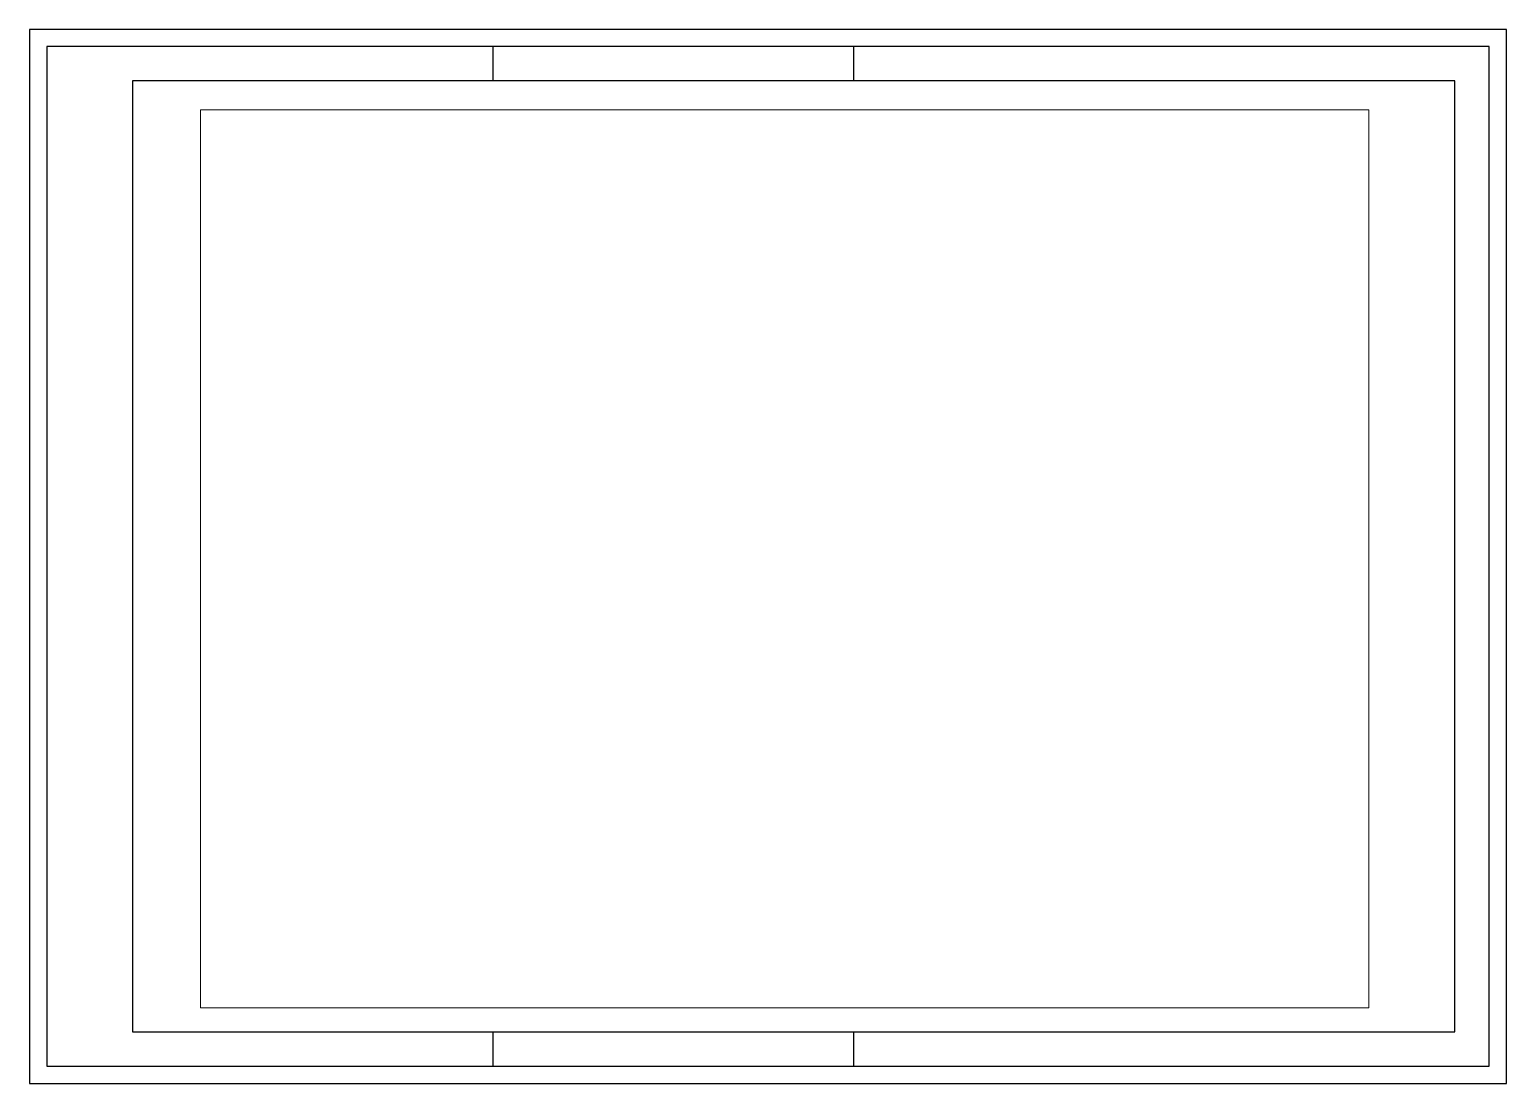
# Paper-space layout 'A3_mm' of a CAD drawing. Header units: metres. Extents: x -425 to 5, y -5 to 302.
import ezdxf

# ---------------------------------------------------------------- set-up
doc = ezdxf.new("R2010")
doc.units = ezdxf.units.M
doc.header["$LTSCALE"] = 0.25
doc.layers.add('0_MRG_AUX', color=7, linetype='Continuous', true_color=0xecbcd1, plot=False)
for name, color, linetype in [('ARQ_ALV CT', 7, 'Continuous'), ('MRG_EXTERNA', 1, 'Continuous'), ('MRG_INTERNA', 2, 'Continuous')]:
    doc.layers.add(name, color=color, linetype=linetype)

# ---------------------------------------------------------------- blocks, each defined once
blk = doc.blocks.new('*U147')
at = {"layer": '0_MRG_AUX'}
blk.add_lwpolyline([(127, -127), (127, 7671), (-10795, 7671), (-10795, -127)], close=True, dxfattribs=at)
at = {"layer": 'MRG_EXTERNA'}
blk.add_lwpolyline([(0, 0), (0, 7544), (-10668, 7544), (-10668, 0)], close=True, dxfattribs=at)
at = {"layer": 'MRG_INTERNA'}
for p, q in [((-7366, 7290), (-7366, 7544)), ((-4699, 7290), (-4699, 7544)), ((-4699, 7290), (-4699, 7544)), ((-7366, 0), (-7366, 254)), ((-4699, 0), (-4699, 254)), ((-4699, 0), (-4699, 254))]:
    blk.add_line(p, q, dxfattribs=at)
blk.add_lwpolyline([(-254, 254), (-254, 7290), (-10033, 7290), (-10033, 254)], close=True, dxfattribs=at)

psp = doc.layouts.new('A3_mm')

# ---------------------------------------------------------------- block references
at = {"xscale": 0.03937007873995884, "yscale": 0.03937007873995884, "zscale": 0.03937007873995884}
psp.add_blockref('*U147', (0, 0), dxfattribs=at)

# ---------------------------------------------------------------- viewports
at = {"layer": 'ARQ_ALV CT'}
psp.add_viewport(center=(-205.13, 147.85), size=(340.21, 261.6092), view_center_point=(47914.754, 23430.255), view_height=26.16092, dxfattribs=at)

doc.saveas('drawing.dxf')
